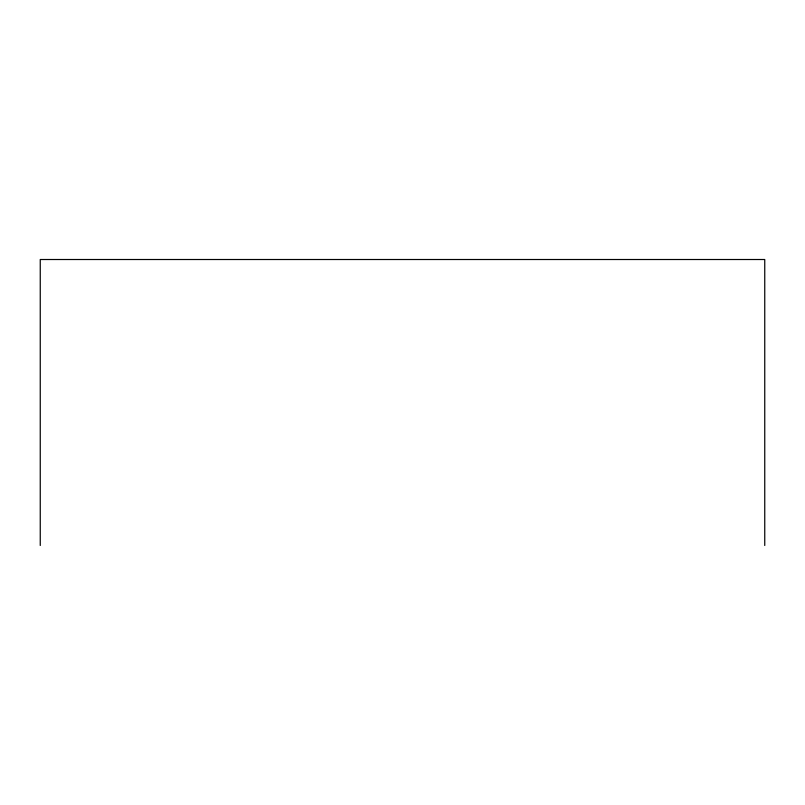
<?xml version="1.0" encoding="UTF-8"?>
<svg xmlns="http://www.w3.org/2000/svg" width="805" height="805" viewBox="0 0 805 805"><rect width="100%" height="100%" fill="white"/><g stroke="black" fill="none" stroke-linecap="round" stroke-linejoin="round"><path stroke-width="1.21" d="M764.75 545.488L764.75 259.512L40.25 259.512L40.25 545.488"/></g></svg>
